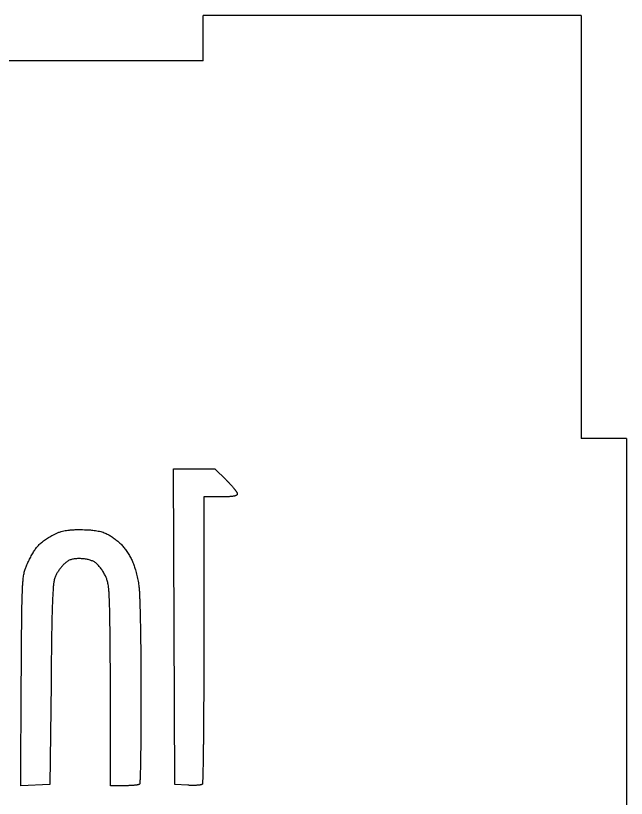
# Model space of a CAD drawing. Extents: x 0 to 436, y 0 to 625.
# Drawn here: x 355 to 435.9, y 206.6 to 310.2 of the extents above; entities that cross this region are included whole.
import ezdxf

# ---------------------------------------------------------------- set-up
doc = ezdxf.new("R2010")
doc.units = 0
doc.layers.add('Capa_1', color=7, linetype='CONTINUOUS')

msp = doc.modelspace()

# ---------------------------------------------------------------- linework, layer by layer
at = {"layer": 'Capa_1', "color": 7}
for p, q in [((379.850675, 304.197133), (379.850675, 310.197132)), ((429.850674, 310.197132), (379.850675, 310.197132)), ((429.850674, 310.197132), (429.850674, 254.197131)), ((379.850675, 304.197133), (321.850675, 304.197133)), ((435.850673, 254.197131), (429.850674, 254.197131)), ((435.850673, 254.197131), (435.850673, 204.197127)), ((375.926497, 250.197258), (381.392032, 250.197258)), ((376.068773, 208.391373), (375.926497, 250.197258)), ((381.392032, 250.197258), (382.871083, 248.736315)), ((379.917398, 246.487066), (379.917398, 227.607291)), ((382.079889, 246.487066), (379.917398, 246.487066)), ((355.674227, 208.221616), (355.758239, 222.076215)), ((359.690574, 221.741838), (359.551461, 208.390921)), ((367.563276, 208.25012), (367.563276, 221.53432)), ((359.551461, 208.390921), (355.674227, 208.221616)), ((377.793865, 208.307976), (376.068773, 208.391373)), ((369.441411, 208.25012), (367.563276, 208.25012))]:
    msp.add_line(p, q, dxfattribs=at)
for points, knots in [([(382.871083, 248.736315), (382.914632, 248.692506), (383.001727, 248.604891), (383.131748, 248.472858), (383.257638, 248.342592), (383.378896, 248.213635), (383.495715, 248.086205), (383.606624, 247.962229), (383.711862, 247.841964), (383.811313, 247.725342), (383.890671, 247.629369), (383.950776, 247.554776), (383.99241, 247.502198), (384.032024, 247.451201), (384.069637, 247.401808), (384.1052, 247.353992), (384.138494, 247.307919), (384.169522, 247.263607), (384.198386, 247.221137), (384.224977, 247.180816), (384.249394, 247.142719), (384.271521, 247.106777), (384.291307, 247.072738), (384.308746, 247.040639), (384.323404, 247.010282), (384.335171, 246.980742), (384.343829, 246.952172), (384.349289, 246.924825), (384.351357, 246.896938), (384.349277, 246.868951), (384.343288, 246.84143), (384.333494, 246.814543), (384.319893, 246.788893), (384.302919, 246.764852), (384.282593, 246.742042), (384.259073, 246.720809), (384.232678, 246.701329), (384.203226, 246.683169), (384.170903, 246.666422), (384.135893, 246.651147), (384.097687, 246.636799), (384.056419, 246.623248), (384.012129, 246.610634), (383.964433, 246.598747), (383.913373, 246.58757), (383.858972, 246.57719), (383.775611, 246.56313), (383.662956, 246.547509), (383.520836, 246.532612), (383.362598, 246.519933), (383.188356, 246.509152), (382.998155, 246.500735), (382.790446, 246.494456), (382.565242, 246.490379), (382.322566, 246.488181), (382.160774, 246.487447), (382.079875, 246.48708)], [0, 0, 0, 0, 0.185315, 0.370619, 0.555911, 0.728769, 0.90164, 1.07452, 1.227793, 1.381057, 1.53431, 1.601374, 1.668439, 1.735505, 1.795097, 1.854687, 1.914274, 1.965621, 2.016969, 2.068318, 2.110515, 2.152715, 2.194931, 2.228614, 2.262286, 2.296005, 2.323894, 2.351738, 2.379503, 2.407514, 2.435628, 2.46374, 2.493095, 2.522456, 2.551821, 2.584575, 2.617333, 2.650102, 2.68828, 2.726445, 2.764624, 2.810677, 2.856713, 2.902747, 2.958122, 3.013498, 3.068877, 3.211723, 3.354604, 3.497518, 3.687928, 3.878298, 4.068656, 4.311325, 4.554008, 4.796707, 4.796707, 4.796707, 4.796707]), ([(355.758239, 222.076215), (355.762089, 222.709208), (355.769787, 223.975188), (355.782168, 225.874142), (355.794718, 227.575152), (355.807447, 229.078226), (355.821598, 230.38338), (355.838509, 231.534158), (355.857516, 232.530535), (355.879382, 233.372428), (355.905969, 234.103726), (355.93545, 234.724429), (355.970098, 235.234486), (356.014632, 235.677665), (356.065942, 236.053551), (356.121433, 236.361699), (356.18974, 236.64491), (356.270328, 236.902127), (356.355349, 237.13515), (356.457115, 237.387572), (356.574363, 237.659491), (356.70851, 237.949948), (356.850789, 238.239337), (357.001016, 238.527709), (357.158624, 238.81544), (357.311697, 239.083312), (357.458442, 239.332057), (357.60326, 239.558454), (357.761216, 239.775391), (357.93682, 239.978073), (358.125838, 240.168318), (358.339232, 240.361704), (358.575438, 240.558561), (358.835309, 240.756679), (359.10179, 240.943004), (359.374118, 241.118085), (359.651727, 241.282276), (359.955748, 241.447594), (360.286946, 241.611457), (360.647964, 241.765991), (361.012989, 241.893519), (361.381261, 241.990022), (361.749523, 242.06), (362.164866, 242.113617), (362.626483, 242.145138), (363.132829, 242.156242), (363.470483, 242.155866), (363.639382, 242.155677)], [0, 0, 0, 0, 1.899014, 3.798009, 5.696983, 7.002182, 8.307392, 9.612668, 10.454877, 11.297056, 12.139167, 12.650172, 13.161214, 13.672696, 13.986065, 14.299122, 14.611638, 14.859333, 15.107357, 15.3556, 15.675735, 15.99562, 16.315315, 16.643066, 16.971008, 17.299456, 17.568611, 17.837352, 18.105439, 18.372874, 18.641001, 18.909521, 19.236561, 19.563155, 19.88956, 20.211781, 20.534184, 20.856925, 21.249779, 21.642308, 22.034312, 22.408596, 22.783348, 23.158122, 23.664321, 24.170578, 24.677271, 24.677271, 24.677271, 24.677271]), ([(363.639382, 242.155677), (363.795015, 242.153027), (364.106215, 242.147726), (364.572808, 242.132504), (365.005899, 242.105223), (365.404783, 242.063488), (365.768945, 242.008527), (366.110116, 241.937598), (366.427174, 241.851755), (366.719295, 241.753002), (366.990036, 241.639834), (367.238441, 241.513974), (367.466864, 241.382165), (367.699038, 241.235011), (367.935691, 241.07452), (368.175966, 240.899921), (368.403843, 240.722878), (368.619783, 240.544402), (368.822115, 240.36319), (369.016897, 240.170058), (369.201032, 239.963025), (369.376126, 239.744645), (369.550381, 239.509349), (369.725298, 239.258815), (369.899814, 238.992606), (370.062171, 238.728714), (370.213119, 238.467844), (370.350612, 238.209282), (370.480301, 237.935706), (370.597316, 237.645618), (370.703531, 237.340724), (370.806476, 237.00904), (370.908428, 236.651731), (371.008643, 236.268767), (371.101048, 235.886747), (371.187123, 235.506101), (371.261941, 235.126082), (371.317396, 234.766624), (371.352467, 234.428347), (371.37516, 234.112495), (371.396363, 233.71528), (371.418382, 233.237055), (371.439924, 232.677864), (371.460507, 232.052015), (371.480222, 231.359389), (371.498692, 230.599953), (371.515807, 229.788541), (371.531838, 228.92522), (371.546523, 228.010006), (371.559638, 227.058143), (371.571144, 226.069618), (371.580848, 225.044434), (371.588606, 223.997687), (371.594348, 222.929387), (371.598075, 221.839537), (371.599769, 220.756571), (371.59971, 219.680486), (371.597874, 218.611286), (371.594583, 217.576145), (371.590107, 216.575067), (371.584399, 215.608059), (371.577493, 214.688353), (371.569491, 213.815949), (371.560374, 212.99085), (371.551507, 212.325163), (371.543815, 211.818876), (371.538097, 211.471977), (371.532148, 211.141862), (371.526017, 210.828528), (371.519675, 210.531977), (371.513111, 210.253854), (371.506418, 209.994157), (371.499529, 209.75289), (371.4933, 209.559266), (371.488146, 209.41328), (371.484461, 209.314915), (371.480728, 209.221762), (371.476957, 209.133821), (371.473155, 209.051091), (371.469305, 208.97376), (371.465469, 208.901825), (371.46156, 208.835293), (371.458149, 208.781926), (371.455195, 208.741751), (371.45322, 208.714729), (371.451249, 208.68911), (371.449123, 208.664901), (371.447135, 208.642082), (371.445127, 208.620664), (371.442959, 208.600649), (371.440905, 208.582007), (371.439135, 208.566973), (371.437544, 208.555613), (371.436555, 208.547884), (371.435402, 208.540523), (371.434211, 208.533471), (371.433075, 208.526698), (371.431973, 208.520082), (371.43079, 208.513626), (371.429698, 208.507325), (371.428788, 208.501506), (371.427832, 208.496244), (371.426948, 208.491528), (371.425794, 208.486652), (371.424627, 208.481546), (371.422917, 208.476361), (371.420466, 208.470291), (371.4164, 208.463755), (371.410674, 208.457014), (371.403786, 208.45014), (371.395902, 208.443093), (371.386986, 208.436015), (371.377652, 208.429443), (371.367709, 208.42371), (371.357336, 208.418673), (371.346401, 208.413855), (371.334875, 208.40937), (371.322916, 208.404896), (371.310259, 208.400608), (371.296978, 208.396325), (371.283103, 208.391959), (371.268464, 208.387978), (371.253266, 208.383719), (371.237351, 208.379724), (371.220763, 208.375836), (371.203544, 208.37187), (371.185627, 208.368101), (371.159885, 208.362761), (371.126175, 208.356502), (371.084515, 208.349314), (371.040452, 208.342197), (370.993935, 208.335557), (370.945038, 208.328981), (370.893945, 208.322605), (370.840667, 208.316397), (370.785186, 208.31059), (370.705663, 208.302709), (370.602009, 208.29365), (370.474185, 208.284084), (370.340558, 208.275461), (370.201131, 208.268054), (370.055933, 208.261699), (369.906961, 208.257085), (369.754244, 208.253864), (369.597789, 208.252019), (369.493481, 208.251111), (369.441326, 208.250657)], [0, 0, 0, 0, 0.466964, 0.933729, 1.40042, 1.768475, 2.136578, 2.504822, 2.813225, 3.121461, 3.429259, 3.69267, 3.956334, 4.220137, 4.517153, 4.814012, 5.111017, 5.382726, 5.654307, 5.925601, 6.205153, 6.485024, 6.765052, 7.083399, 7.401563, 7.719853, 8.012792, 8.305613, 8.598153, 8.920641, 9.243484, 9.566493, 9.962399, 10.358097, 10.753983, 11.141467, 11.52879, 11.915715, 12.232116, 12.548784, 12.865626, 13.425436, 13.984967, 14.544429, 15.303995, 16.063678, 16.823406, 17.738769, 18.654086, 19.569397, 20.594627, 21.619859, 22.645086, 23.734952, 24.824802, 25.914654, 26.983853, 28.053053, 29.122258, 30.089292, 31.056316, 32.023331, 32.848488, 33.673637, 34.498777, 34.845724, 35.192671, 35.539615, 35.836231, 36.132851, 36.429473, 36.670831, 36.912201, 37.153566, 37.252002, 37.350433, 37.448868, 37.531683, 37.614498, 37.69732, 37.763962, 37.83061, 37.89726, 37.924385, 37.951462, 37.978541, 38.001468, 38.024368, 38.047257, 38.066002, 38.084764, 38.103523, 38.111413, 38.119176, 38.126896, 38.133763, 38.140631, 38.147501, 38.153883, 38.160321, 38.166687, 38.17155, 38.176363, 38.18108, 38.186581, 38.192065, 38.197444, 38.206186, 38.215004, 38.223935, 38.235362, 38.246708, 38.25807, 38.269576, 38.281096, 38.292652, 38.305413, 38.318195, 38.330953, 38.3455, 38.36006, 38.374584, 38.391007, 38.40741, 38.423804, 38.442119, 38.460419, 38.478729, 38.520989, 38.563265, 38.605555, 38.654887, 38.704224, 38.753566, 38.809354, 38.865134, 38.920919, 39.049089, 39.177269, 39.305457, 39.450797, 39.596132, 39.741458, 39.897916, 40.05438, 40.210851, 40.210851, 40.210851, 40.210851]), ([(367.563276, 221.53432), (367.559381, 222.140862), (367.551593, 223.353938), (367.539139, 225.173531), (367.52663, 226.803088), (367.514004, 228.242614), (367.499936, 229.492134), (367.482983, 230.592827), (367.46382, 231.544656), (367.441989, 232.347524), (367.415892, 233.042467), (367.387405, 233.629508), (367.353868, 234.108623), (367.310523, 234.521709), (367.260805, 234.868328), (367.207307, 235.147979), (367.14103, 235.402675), (367.062803, 235.631271), (366.979996, 235.835496), (366.880457, 236.052055), (366.764164, 236.280302), (366.629087, 236.518465), (366.484483, 236.748835), (366.330736, 236.971232), (366.167642, 237.185351), (366.007077, 237.37638), (365.851807, 237.545518), (365.700307, 237.689579), (365.535954, 237.817263), (365.356708, 237.921913), (365.167851, 238.007572), (364.961177, 238.083189), (364.739119, 238.15107), (364.502052, 238.208788), (364.256701, 238.254096), (364.003296, 238.286129), (363.742493, 238.305873), (363.474153, 238.314938), (363.1989, 238.314664), (362.917388, 238.298205), (362.658399, 238.262277), (362.423834, 238.208006), (362.214858, 238.139397), (362.010873, 238.047926), (361.816428, 237.930119), (361.632021, 237.790581), (361.463285, 237.640087), (361.307512, 237.483938), (361.163397, 237.324559), (361.020026, 237.152095), (360.877158, 236.966832), (360.734871, 236.768706), (360.602457, 236.572512), (360.478656, 236.379622), (360.367625, 236.18845), (360.227815, 235.905014), (360.103656, 235.508447), (360.023236, 235.001646), (359.956914, 234.197614), (359.891385, 233.105757), (359.84148, 231.729212), (359.79934, 229.860693), (359.758055, 227.492002), (359.721087, 224.619643), (359.700751, 222.701706), (359.690574, 221.741838)], [0, 0, 0, 0, 1.819662, 3.639304, 5.458907, 6.708474, 7.958048, 9.207698, 10.010929, 10.814103, 11.617161, 12.097185, 12.577249, 13.057846, 13.342878, 13.627531, 13.911598, 14.13158, 14.351896, 14.572442, 14.846419, 15.120137, 15.393572, 15.662132, 15.930971, 16.200744, 16.4105, 16.619493, 16.827249, 17.033308, 17.240598, 17.448609, 17.693139, 17.936836, 18.18018, 18.441251, 18.702706, 18.964551, 19.246572, 19.528199, 19.809894, 20.029853, 20.24965, 20.468744, 20.699023, 20.930083, 21.161569, 21.376771, 21.591489, 21.805965, 22.049441, 22.29319, 22.537614, 22.759466, 22.980688, 23.20052, 23.706498, 24.219213, 24.737517, 26.126235, 27.500459, 28.86956, 31.733198, 34.607571, 37.487334, 37.487334, 37.487334, 37.487334]), ([(379.917398, 227.607291), (379.916946, 227.048905), (379.91604, 225.932133), (379.914119, 224.256973), (379.910836, 222.6359), (379.905763, 221.06892), (379.899156, 219.556039), (379.891225, 218.1179), (379.882295, 216.754502), (379.872218, 215.465844), (379.862488, 214.426464), (379.854062, 213.636348), (379.847802, 213.095487), (379.841288, 212.581048), (379.834594, 212.093039), (379.827667, 211.631463), (379.820548, 211.198898), (379.813278, 210.795338), (379.805817, 210.420779), (379.799098, 210.120337), (379.793544, 209.894005), (379.789577, 209.741774), (379.785566, 209.597754), (379.781509, 209.461944), (379.777422, 209.33435), (379.773311, 209.215266), (379.76917, 209.104698), (379.765004, 209.002644), (379.761317, 208.920896), (379.758299, 208.859448), (379.756161, 208.81829), (379.754022, 208.779359), (379.751857, 208.742654), (379.749686, 208.708174), (379.747511, 208.675956), (379.745315, 208.645981), (379.743114, 208.618246), (379.741238, 208.595978), (379.739532, 208.57921), (379.738388, 208.567895), (379.737388, 208.557105), (379.736132, 208.546871), (379.734995, 208.537187), (379.73387, 208.527999), (379.732639, 208.51936), (379.731487, 208.511258), (379.730323, 208.504719), (379.729556, 208.4997), (379.728982, 208.496221), (379.728421, 208.492829), (379.727856, 208.489504), (379.727211, 208.486207), (379.726484, 208.482977), (379.725583, 208.479823), (379.724751, 208.476715), (379.723886, 208.473625), (379.723119, 208.470545), (379.722439, 208.467518), (379.721601, 208.464296), (379.720434, 208.460897), (379.718949, 208.457282), (379.716682, 208.453146), (379.713536, 208.448591), (379.709439, 208.443747), (379.703827, 208.437897), (379.69656, 208.431267), (379.687482, 208.424132), (379.677912, 208.417565), (379.667788, 208.411712), (379.657308, 208.406341), (379.64618, 208.401441), (379.63457, 208.396751), (379.622439, 208.392393), (379.609683, 208.388193), (379.596368, 208.383926), (379.582449, 208.379752), (379.567871, 208.375784), (379.552694, 208.37185), (379.536873, 208.368127), (379.520425, 208.364509), (379.50334, 208.361019), (379.485665, 208.35745), (379.460273, 208.35281), (379.427156, 208.3472), (379.386234, 208.341154), (379.343009, 208.335524), (379.297509, 208.330152), (379.249733, 208.325064), (379.199864, 208.320379), (379.147913, 208.316038), (379.093884, 208.312027), (379.016551, 208.30689), (378.915854, 208.301601), (378.791782, 208.296854), (378.662228, 208.29382), (378.52723, 208.291856), (378.386794, 208.291725), (378.24289, 208.293969), (378.095524, 208.297602), (377.944709, 208.302875), (377.844179, 208.306821), (377.793913, 208.308794)], [0, 0, 0, 0, 1.675159, 3.350318, 5.02548, 6.538387, 8.051282, 9.564167, 10.852869, 12.141563, 13.430257, 13.971145, 14.512046, 15.052947, 15.514585, 15.976211, 16.43783, 16.812455, 17.187088, 17.561728, 17.714005, 17.866287, 18.018577, 18.146233, 18.273898, 18.401555, 18.503697, 18.605834, 18.707972, 18.74919, 18.7904, 18.831612, 18.866159, 18.900707, 18.935254, 18.963033, 18.990873, 19.018721, 19.030069, 19.041436, 19.052841, 19.062575, 19.072367, 19.082092, 19.090345, 19.098545, 19.10664, 19.110269, 19.113775, 19.117219, 19.120582, 19.123894, 19.127295, 19.130512, 19.13373, 19.136948, 19.140137, 19.143251, 19.146258, 19.15012, 19.154021, 19.157967, 19.164246, 19.170594, 19.17698, 19.188556, 19.200071, 19.211595, 19.223343, 19.23513, 19.246905, 19.259808, 19.272689, 19.285565, 19.300096, 19.314634, 19.329154, 19.345419, 19.361667, 19.377912, 19.395941, 19.413979, 19.432006, 19.473376, 19.514739, 19.556097, 19.60414, 19.652186, 19.70023, 19.754404, 19.808581, 19.862759, 19.986912, 20.111071, 20.235235, 20.375673, 20.516102, 20.656525, 20.807423, 20.958329, 21.109243, 21.109243, 21.109243, 21.109243])]:
    msp.add_open_spline(points, degree=3, knots=knots, dxfattribs=at)

doc.saveas('drawing.dxf')
